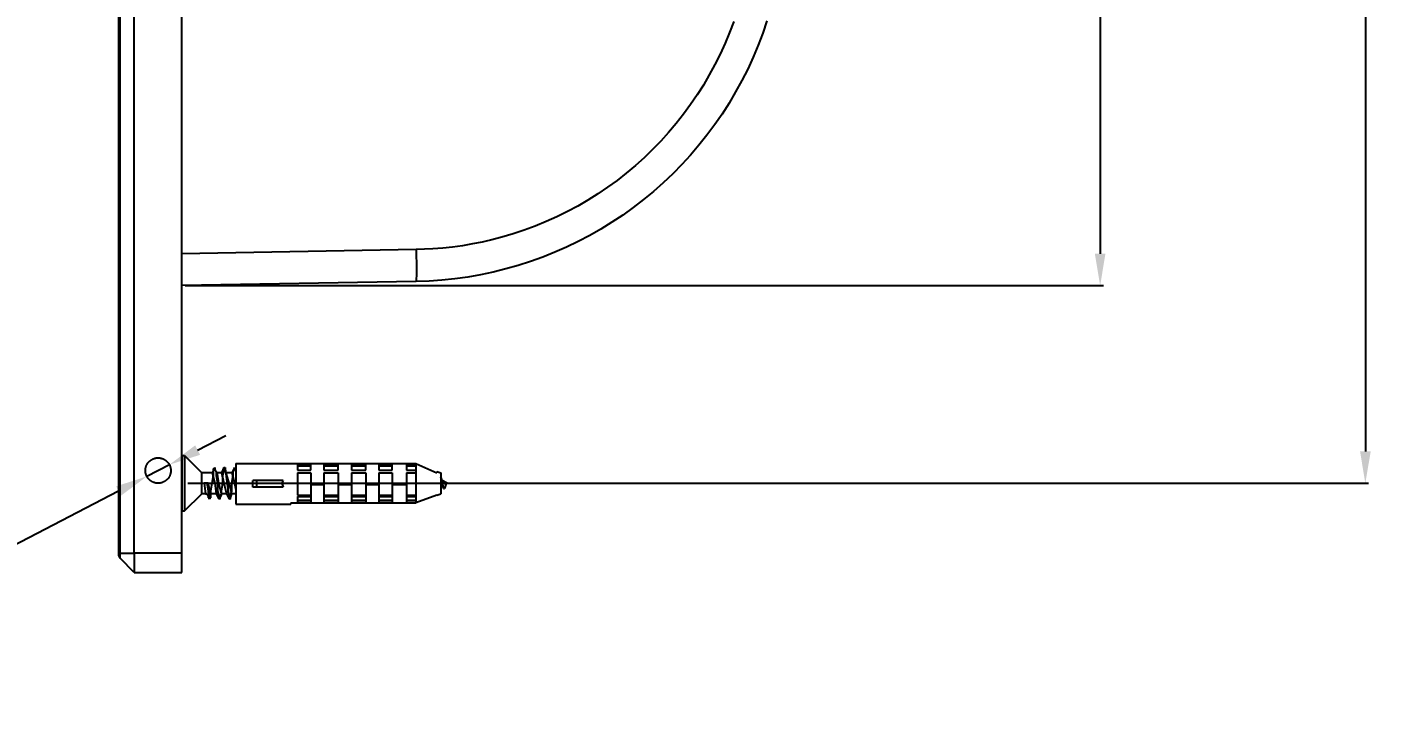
# Model space of a CAD drawing. Header units: millimetres. Extents: x 3033 to 5751, y 230 to 1450.
# Drawn here: x 3729.8 to 3941.6, y 506 to 614 of the extents above; entities that cross this region are included whole.
import ezdxf

# ---------------------------------------------------------------- set-up
doc = ezdxf.new("R2010")
doc.units = ezdxf.units.MM
doc.header["$MEASUREMENT"] = 0
for name, color, linetype in [('_______1', 160, 'Continuous'), ('Default', 7, 'Continuous'), ('LAYER 10', 2, 'Continuous')]:
    doc.layers.add(name, color=color, linetype=linetype)
doc.styles.add('Arial', font='arial.ttf')
doc.dimstyles.new('Dimension Style 01', dxfattribs={"dimtxt": 10, "dimasz": 5, "dimexe": 0.5, "dimexo": 0.5, "dimgap": 0.09, "dimtad": 1, "dimtoh": 1, "dimdec": 1, "dimzin": 1, "dimdsep": 46, "dimtxsty": 'Arial', "dimcen": 0.5, "dimadec": 1, "dimazin": 0, "dimtfac": 1, "dimtdec": 4, "dimtix": 1, "dimtmove": 0, "dimatfit": 3, "dimfxl": 1, "dimtolj": 1, "dimtzin": 1, "dimarcsym": 0})

# ---------------------------------------------------------------- blocks, each defined once
blk = doc.blocks.new('*D1')
at = {"layer": 'Default', "color": 0, "lineweight": -2, "transparency": 16777216}
for p, q in [((3756.68, 547.47), (3761.12, 549.77)), ((3752.24, 545.17), (3748.69, 543.33)), ((3694.15, 515.1), (3744.25, 541.04)), ((3590.08, 515.1), (3694.15, 515.1))]:
    blk.add_line(p, q, dxfattribs=at)
at = {"layer": 'Default', "color": 0, "transparency": 16777216}
for points in [[(3756.3, 548.21), (3757.07, 546.73), (3752.24, 545.17)], [(3744.63, 540.3), (3743.87, 541.78), (3748.69, 543.33)]]:
    blk.add_solid(points, dxfattribs=at)
at = {"layer": 'Defpoints', "color": 0, "transparency": 16777216}
for p in [(3752.24, 545.17), (3748.69, 543.33)]:
    blk.add_point(p, dxfattribs=at)
at = {"layer": 'Default', "color": 0, "transparency": 16777216, "insert": (3659.43, 520.9), "char_height": 10, "attachment_point": 5, "style": 'Arial'}
blk.add_mtext('\\A1;렌지로 조임', dxfattribs=at)
blk = doc.blocks.new('AI9-BLK20')
at = {"layer": '_______1', "color": 255}
for p, q in [((-3.341915, 0.690656), (-3.275769, 0.690656)), ((-3.341915, 0.690656), (-3.341915, -0.698062)), ((-3.275769, 0.690656), (-2.845821, 0.260708)), ((-3.275769, 0.690656), (-3.275769, -0.698062)), ((-2.515781, 0.392999), (-2.581238, 0.260708)), ((-2.548854, 0.359926), (-2.515781, 0.392999)), ((-2.548854, 0.194562), (-2.548854, 0.359926)), ((-2.515781, 0.392999), (-2.515781, 0.359926)), ((-2.515781, 0.392999), (-2.515781, 0.326853)), ((-2.449635, 0.227635), (-2.515781, 0.359926)), ((-2.284271, 0.392999), (-2.350416, 0.260708)), ((-2.284271, 0.392999), (-2.251198, 0.359926)), ((-2.284271, 0.293781), (-2.284271, 0.392999)), ((-2.284271, 0.392999), (-2.251198, 0.392999)), ((-2.251198, 0.392999), (-2.251198, 0.293781)), ((-2.218125, 0.227635), (-2.251198, 0.359926)), ((-2.251198, 0.359926), (-2.151979, -0.400406)), ((-2.019687, 0.392999), (-2.085833, 0.260708)), ((-2.019687, 0.326853), (-2.019687, 0.392999)), ((-2.019687, 0.392999), (-1.986614, 0.359926)), ((-1.986614, 0.492218), (-0.598585, 0.492218)), ((-1.986614, 0.492218), (-1.986614, -0.532698)), ((-1.986614, 0.326853), (-1.986614, 0.359926)), ((-1.986614, 0.359926), (-1.986614, 0.293781)), ((-1.986614, 0.359926), (-1.986614, 0.326853)), ((-0.598585, 0.492218), (-0.433221, 0.492218)), ((-0.433221, 0.492218), (2.541275, 0.492218)), ((-0.433221, 0.492218), (-0.433221, 0.326853)), ((-0.102836, 0.459145), (-0.433221, 0.459145)), ((-0.102836, 0.426072), (-0.433221, 0.426072)), ((-0.102836, 0.326853), (-0.102836, 0.492218)), ((0.227893, 0.492218), (0.227893, 0.326853)), ((0.591006, 0.459145), (0.227893, 0.459145)), ((0.591006, 0.426072), (0.227893, 0.426072)), ((0.591006, 0.326853), (0.591006, 0.492218)), ((0.921735, 0.492218), (0.921735, 0.326853)), ((1.285193, 0.459145), (0.921735, 0.459145)), ((1.285193, 0.426072), (0.921735, 0.426072)), ((1.285193, 0.326853), (1.285193, 0.492218)), ((1.615922, 0.492218), (1.615922, 0.326853)), ((1.946651, 0.459145), (1.615922, 0.459145)), ((1.946651, 0.426072), (1.615922, 0.426072)), ((1.946651, 0.326853), (1.946651, 0.492218)), ((2.309764, 0.459145), (2.541275, 0.459145)), ((2.541275, 0.459145), (2.309764, 0.459145)), ((2.309764, 0.459145), (2.309764, 0.326853)), ((2.541275, 0.426072), (2.309764, 0.426072)), ((2.541275, 0.492218), (2.541275, -0.499625)), ((2.541275, 0.492218), (3.070097, 0.260708)), ((-2.581238, 0.260708), (-2.845821, 0.260708)), ((-2.845821, -0.268115), (-2.845821, 0.260708)), ((-2.581238, 0.260708), (-2.515781, -0.003876)), ((-2.581238, -0.003876), (-2.548854, 0.194562)), ((-2.515781, 0.326853), (-2.482708, 0.293781)), ((-2.482708, 0.293781), (-2.482708, 0.194562)), ((-2.350416, 0.260708), (-2.482708, 0.260708)), ((-2.482708, 0.194562), (-2.449635, -0.003876)), ((-2.416562, -0.003876), (-2.449635, 0.227635)), ((-2.350416, 0.260708), (-2.284271, -0.003876)), ((-2.317343, 0.194562), (-2.284271, 0.293781)), ((-2.317343, -0.003876), (-2.317343, 0.194562)), ((-2.251198, 0.293781), (-2.218125, 0.194562)), ((-2.085833, 0.260708), (-2.218125, 0.260708)), ((-2.151979, -0.003876), (-2.218125, 0.227635)), ((-2.218125, 0.194562), (-2.185052, -0.003876)), ((-2.085833, 0.260708), (-2.019687, -0.003876)), ((-2.085833, -0.003876), (-2.05276, 0.194562)), ((-2.05276, 0.293781), (-2.019687, 0.326853)), ((-2.05276, 0.194562), (-2.05276, 0.293781)), ((-0.797023, 0.06227), (-1.557011, 0.06227)), ((-1.557011, -0.10275), (-1.557011, 0.06227)), ((-1.457792, -0.10275), (-1.457792, 0.06227)), ((-0.797023, 0.06227), (-0.830096, -0.003876)), ((-0.433221, 0.326853), (-0.102836, 0.326853)), ((-0.433221, 0.260708), (-0.102836, 0.260708)), ((-0.433221, 0.260708), (-0.433221, -0.301187)), ((-0.102836, 0.260708), (-0.102836, -0.499625)), ((0.227893, 0.326853), (0.591006, 0.326853)), ((0.227893, 0.260708), (0.591006, 0.260708)), ((0.227893, 0.260708), (0.227893, -0.499625)), ((0.591006, 0.260708), (0.591006, -0.499625)), ((0.921735, 0.326853), (1.285193, 0.326853)), ((0.921735, 0.260708), (1.285193, 0.260708)), ((0.921735, 0.260708), (0.921735, -0.499625)), ((1.285193, 0.260708), (1.285193, -0.499625)), ((1.615922, 0.326853), (1.946651, 0.326853)), ((1.615922, 0.260708), (1.946651, 0.260708)), ((1.615922, 0.260708), (1.615922, -0.499625)), ((1.946651, 0.260708), (1.946651, -0.499625)), ((2.309764, 0.326853), (2.541275, 0.326853)), ((2.309764, 0.260708), (2.541275, 0.260708)), ((2.309764, 0.260708), (2.309764, -0.499625)), ((3.070097, 0.293781), (3.169316, 0.260708)), ((3.070097, 0.293781), (3.070097, 0.260708)), ((3.169316, 0.260708), (3.169316, -0.268115)), ((3.202389, 0.06227), (3.169316, 0.161489)), ((3.169316, 0.161489), (3.235461, -0.135823)), ((3.33468, -0.003876), (3.202389, 0.06227)), ((3.235461, 0.029197), (3.202389, 0.06227)), ((3.235461, 0.029197), (3.235461, -0.003876)), ((-3.275769, -0.698062), (-2.845821, -0.268115)), ((-2.713529, -0.268115), (-2.845821, -0.268115)), ((-2.680457, -0.003876), (-2.779675, -0.003876)), ((-2.779675, -0.003876), (-2.746602, -0.268115)), ((-2.746602, -0.268115), (-2.713529, -0.268115)), ((-2.713529, -0.003876), (-2.647384, -0.400406)), ((-2.713529, -0.003876), (-2.680457, -0.201969)), ((-2.713529, -0.268115), (-2.647384, -0.400406)), ((-2.614311, -0.268115), (-2.680457, -0.003876)), ((-2.680457, -0.201969), (-2.680457, -0.367333)), ((-2.647384, -0.367333), (-2.614311, -0.268115)), ((-2.614311, -0.201969), (-2.581238, -0.003876)), ((-2.614311, -0.367333), (-2.614311, -0.201969)), ((-2.482708, -0.268115), (-2.614311, -0.268115)), ((-2.515781, -0.003876), (-2.482708, -0.268115)), ((-2.482708, -0.268115), (-2.416562, -0.400406)), ((-2.449635, -0.003876), (-2.449635, -0.201969)), ((-2.449635, -0.201969), (-2.416562, -0.301187)), ((-2.350416, -0.268115), (-2.416562, -0.003876)), ((-2.416562, -0.301187), (-2.416562, -0.367333)), ((-2.383489, -0.367333), (-2.350416, -0.268115)), ((-2.383489, -0.367333), (-2.350416, -0.301187)), ((-2.350416, -0.201969), (-2.317343, -0.003876)), ((-2.350416, -0.301187), (-2.350416, -0.201969)), ((-2.218125, -0.268115), (-2.350416, -0.268115)), ((-2.284271, -0.003876), (-2.218125, -0.268115)), ((-2.218125, -0.268115), (-2.151979, -0.400406)), ((-2.185052, -0.003876), (-2.185052, -0.201969)), ((-2.185052, -0.201969), (-2.151979, -0.301187)), ((-2.085833, -0.268115), (-2.151979, -0.003876)), ((-2.151979, -0.301187), (-2.151979, -0.367333)), ((-2.118906, -0.301187), (-2.085833, -0.201969)), ((-2.118906, -0.367333), (-2.085833, -0.268115)), ((-2.118906, -0.367333), (-2.118906, -0.301187)), ((-2.085833, -0.201969), (-2.085833, -0.003876)), ((-1.986614, -0.268115), (-2.085833, -0.268115)), ((-2.019687, -0.003876), (-1.986614, -0.168896)), ((-0.797023, -0.10275), (-1.557011, -0.10275)), ((-0.830096, -0.003876), (-0.797023, -0.10275)), ((-0.433221, -0.301187), (-0.102836, -0.301187)), ((-0.433221, -0.33426), (-0.102836, -0.33426)), ((-0.433221, -0.33426), (-0.433221, -0.499625)), ((-0.102836, -0.036604), (0.227893, -0.036604)), ((0.227893, -0.301187), (0.591006, -0.301187)), ((0.227893, -0.33426), (0.591006, -0.33426)), ((0.591006, -0.036604), (0.921735, -0.036604)), ((0.921735, -0.301187), (1.285193, -0.301187)), ((0.921735, -0.33426), (1.285193, -0.33426)), ((1.285193, -0.036604), (1.615922, -0.036604)), ((1.615922, -0.301187), (1.946651, -0.301187)), ((1.615922, -0.33426), (1.946651, -0.33426)), ((1.946651, -0.036604), (2.309764, -0.036604)), ((2.309764, -0.301187), (2.541275, -0.301187)), ((2.309764, -0.33426), (2.541275, -0.33426)), ((3.070097, -0.301187), (2.541275, -0.499625)), ((3.070097, -0.301187), (3.169316, -0.268115)), ((3.169316, -0.003876), (3.169316, -0.036604)), ((3.169316, -0.036604), (3.202389, -0.069677)), ((3.169316, -0.10275), (3.202389, -0.069677)), ((3.202389, -0.069677), (3.235461, -0.135823)), ((3.301607, -0.036604), (3.235461, -0.003876)), ((3.235461, -0.135823), (3.268534, -0.135823)), ((3.301607, -0.036604), (3.268534, -0.135823)), ((3.301607, -0.036604), (3.33468, -0.003876)), ((-2.680457, -0.367333), (-2.647384, -0.367333)), ((-2.647384, -0.400406), (-2.647384, -0.367333)), ((-2.647384, -0.367333), (-2.647384, -0.400406)), ((-2.647384, -0.400406), (-2.647384, -0.367333)), ((-2.647384, -0.367333), (-2.614311, -0.367333)), ((-2.416562, -0.367333), (-2.383489, -0.400406)), ((-2.383489, -0.400406), (-2.383489, -0.367333)), ((-2.151979, -0.400406), (-2.118906, -0.367333)), ((-2.151979, -0.367333), (-2.118906, -0.400406)), ((-2.118906, -0.400406), (-2.118906, -0.367333)), ((-1.986614, -0.532698), (-0.598585, -0.532698)), ((-0.598585, -0.499625), (-0.433221, -0.499625)), ((-0.598585, -0.499625), (-0.598585, -0.532698)), ((-0.102836, -0.433479), (-0.433221, -0.433479)), ((-0.102836, -0.499625), (-0.433221, -0.499625)), ((-0.433221, -0.499625), (-0.102836, -0.499625)), ((-0.102836, -0.499625), (0.227893, -0.499625)), ((-0.102836, -0.499625), (0.227893, -0.499625)), ((0.591006, -0.433479), (0.227893, -0.433479)), ((0.591006, -0.499625), (0.227893, -0.499625)), ((0.227893, -0.499625), (0.591006, -0.499625)), ((0.591006, -0.499625), (0.921735, -0.499625)), ((0.591006, -0.499625), (0.921735, -0.499625)), ((1.285193, -0.433479), (0.921735, -0.433479)), ((1.285193, -0.499625), (0.921735, -0.499625)), ((0.921735, -0.499625), (1.285193, -0.499625)), ((1.285193, -0.499625), (1.615922, -0.499625)), ((1.285193, -0.499625), (1.615922, -0.499625)), ((1.946651, -0.433479), (1.615922, -0.433479)), ((1.946651, -0.499625), (1.615922, -0.499625)), ((1.615922, -0.499625), (1.946651, -0.499625)), ((1.946651, -0.499625), (2.309764, -0.499625)), ((1.946651, -0.499625), (2.309764, -0.499625)), ((2.541275, -0.433479), (2.309764, -0.433479)), ((2.541275, -0.499625), (2.309764, -0.499625)), ((2.309764, -0.499625), (2.541275, -0.499625)), ((-3.341915, -0.698062), (-3.275769, -0.698062))]:
    blk.add_line(p, q, dxfattribs=at)
blk = doc.blocks.new('*D5')
at = {"layer": 'Default', "color": 0, "lineweight": -2, "transparency": 16777216}
for p, q in [((3754.72, 760.36), (3899.08, 760.36)), ((3898.58, 755.36), (3898.58, 578.33)), ((3754.72, 573.33), (3899.08, 573.33))]:
    blk.add_line(p, q, dxfattribs=at)
at = {"layer": 'Default', "color": 0, "transparency": 16777216}
for points in [[(3899.41, 755.36), (3897.74, 755.36), (3898.58, 760.36)], [(3897.74, 578.33), (3899.41, 578.33), (3898.58, 573.33)]]:
    blk.add_solid(points, dxfattribs=at)
at = {"layer": 'Defpoints', "color": 0, "transparency": 16777216}
for p in [(3754.22, 760.36), (3754.22, 573.33), (3898.58, 573.33)]:
    blk.add_point(p, dxfattribs=at)
at = {"layer": 'Default', "color": 0, "transparency": 16777216, "insert": (3893.38, 666.84), "char_height": 10, "attachment_point": 5, "rotation": 90, "style": 'Arial'}
blk.add_mtext('\\A1;187.0', dxfattribs=at)
blk = doc.blocks.new('*D9')
at = {"layer": 'Default', "color": 0, "lineweight": -2, "transparency": 16777216}
for p, q in [((3755.13, 784.25), (3940.77, 784.25)), ((3940.27, 779.25), (3940.27, 547.25)), ((3755.13, 542.25), (3940.77, 542.25))]:
    blk.add_line(p, q, dxfattribs=at)
at = {"layer": 'Default', "color": 0, "transparency": 16777216}
for points in [[(3941.11, 779.25), (3939.44, 779.25), (3940.27, 784.25)], [(3939.44, 547.25), (3941.11, 547.25), (3940.27, 542.25)]]:
    blk.add_solid(points, dxfattribs=at)
at = {"layer": 'Defpoints', "color": 0, "transparency": 16777216}
for p in [(3754.63, 784.25), (3754.63, 542.25), (3940.27, 542.25)]:
    blk.add_point(p, dxfattribs=at)
at = {"layer": 'Default', "color": 0, "transparency": 16777216, "insert": (3935.08, 663.25), "char_height": 10, "attachment_point": 5, "rotation": 90, "style": 'Arial'}
blk.add_mtext('\\A1;242.0', dxfattribs=at)

msp = doc.modelspace()

# ---------------------------------------------------------------- linework, layer by layer
at = {"layer": 'LAYER 10'}
for p, q in [((3744.22, 795.25), (3744.22, 531.25)), ((3744.51, 531.25), (3744.51, 795.25)), ((3746.72, 531.25), (3746.72, 795.25)), ((3754.22, 531.25), (3754.22, 795.25)), ((3840.96, 614.84), (3840.31, 613.11)), ((3846.18, 614.92), (3845.52, 613)), ((3840.31, 613.11), (3839.6, 611.4)), ((3845.52, 613), (3844.8, 611.09)), ((3839.6, 611.4), (3838.83, 609.72)), ((3844.8, 611.09), (3844.01, 609.21)), ((3838.01, 608.06), (3837.13, 606.44)), ((3838.83, 609.72), (3838.01, 608.06)), ((3844.01, 609.21), (3843.16, 607.36)), ((3837.13, 606.44), (3836.19, 604.84)), ((3843.16, 607.36), (3842.25, 605.54)), ((3836.19, 604.84), (3835.2, 603.28)), ((3841.27, 603.76), (3840.23, 602.01)), ((3842.25, 605.54), (3841.27, 603.76)), ((3834.16, 601.76), (3833.07, 600.27)), ((3835.2, 603.28), (3834.16, 601.76)), ((3840.23, 602.01), (3839.13, 600.29)), ((3833.07, 600.27), (3831.92, 598.81)), ((3839.13, 600.29), (3837.98, 598.62)), ((3830.73, 597.4), (3829.49, 596.03)), ((3831.92, 598.81), (3830.73, 597.4)), ((3837.98, 598.62), (3836.76, 596.98)), ((3829.49, 596.03), (3828.2, 594.71)), ((3835.49, 595.39), (3834.17, 593.84)), ((3836.76, 596.98), (3835.49, 595.39)), ((3826.87, 593.42), (3825.5, 592.19)), ((3828.2, 594.71), (3826.87, 593.42)), ((3834.17, 593.84), (3832.79, 592.34)), ((3824.08, 591), (3822.63, 589.86)), ((3825.5, 592.19), (3824.08, 591)), ((3832.79, 592.34), (3831.37, 590.89)), ((3822.63, 589.86), (3821.13, 588.77)), ((3829.89, 589.48), (3828.36, 588.13)), ((3831.37, 590.89), (3829.89, 589.48)), ((3818.04, 586.75), (3816.44, 585.82)), ((3819.6, 587.74), (3818.04, 586.75)), ((3821.13, 588.77), (3819.6, 587.74)), ((3826.79, 586.84), (3825.18, 585.59)), ((3828.36, 588.13), (3826.79, 586.84)), ((3814.81, 584.95), (3813.15, 584.13)), ((3816.44, 585.82), (3814.81, 584.95)), ((3825.18, 585.59), (3823.53, 584.41)), ((3809.76, 582.67), (3808.03, 582.03)), ((3811.47, 583.37), (3809.76, 582.67)), ((3813.15, 584.13), (3811.47, 583.37)), ((3821.83, 583.28), (3820.1, 582.21)), ((3823.53, 584.41), (3821.83, 583.28)), ((3802.71, 580.46), (3802.07, 580.31)), ((3804.5, 580.92), (3802.71, 580.46)), ((3802.71, 580.46), (3802.71, 580.46)), ((3806.27, 581.44), (3804.5, 580.92)), ((3808.03, 582.03), (3806.27, 581.44)), ((3818.33, 581.2), (3816.52, 580.26)), ((3820.1, 582.21), (3818.33, 581.2)), ((3791.03, 578.97), (3754.22, 578.33)), ((3793.65, 579.08), (3791.03, 578.97)), ((3791.03, 578.97), (3791.03, 578.96)), ((3791.03, 578.96), (3791.07, 575.89)), ((3795.22, 579.2), (3793.65, 579.08)), ((3793.65, 579.08), (3793.65, 579.08)), ((3796.78, 579.38), (3795.22, 579.2)), ((3798.34, 579.59), (3796.78, 579.38)), ((3799.89, 579.86), (3798.34, 579.59)), ((3801.43, 580.16), (3799.89, 579.86)), ((3802.07, 580.31), (3801.43, 580.16)), ((3801.43, 580.16), (3801.43, 580.16)), ((3802.07, 580.31), (3802.07, 580.31)), ((3812.82, 578.55), (3810.93, 577.8)), ((3814.69, 579.37), (3812.82, 578.55)), ((3816.52, 580.26), (3814.69, 579.37)), ((3807.08, 576.49), (3805.12, 575.93)), ((3809.02, 577.11), (3807.08, 576.49)), ((3810.93, 577.8), (3809.02, 577.11)), ((3791.03, 573.97), (3754.22, 573.33)), ((3791.05, 574.2), (3791.03, 573.97)), ((3793.07, 574.04), (3791.03, 573.97)), ((3791.06, 574.37), (3791.05, 574.2)), ((3791.07, 574.92), (3791.06, 574.37)), ((3791.07, 575.89), (3791.07, 575.39)), ((3791.07, 575.39), (3791.07, 574.92)), ((3795.1, 574.18), (3793.07, 574.04)), ((3797.13, 574.39), (3795.1, 574.18)), ((3799.14, 574.67), (3797.13, 574.39)), ((3801.15, 575.02), (3799.14, 574.67)), ((3803.14, 575.44), (3801.15, 575.02)), ((3805.12, 575.93), (3803.14, 575.44)), ((3748.47, 544.36), (3748.48, 544.43)), ((3748.47, 544.29), (3748.47, 544.36)), ((3748.48, 544.5), (3748.49, 544.56)), ((3748.48, 544.43), (3748.48, 544.5)), ((3748.49, 544.56), (3748.5, 544.63)), ((3748.5, 544.63), (3748.52, 544.7)), ((3748.52, 544.7), (3748.54, 544.77)), ((3748.54, 544.77), (3748.55, 544.84)), ((3748.55, 544.84), (3748.58, 544.9)), ((3748.58, 544.9), (3748.6, 544.97)), ((3748.6, 544.97), (3748.63, 545.03)), ((3748.63, 545.03), (3748.65, 545.09)), ((3748.65, 545.09), (3748.68, 545.16)), ((3748.68, 545.16), (3748.72, 545.22)), ((3748.72, 545.22), (3748.75, 545.28)), ((3748.75, 545.28), (3748.79, 545.34)), ((3748.79, 545.34), (3748.83, 545.4)), ((3748.83, 545.4), (3748.87, 545.45)), ((3748.87, 545.45), (3748.91, 545.51)), ((3748.91, 545.51), (3748.95, 545.56)), ((3748.95, 545.56), (3749, 545.61)), ((3749, 545.61), (3749.05, 545.66)), ((3749.05, 545.66), (3749.1, 545.71)), ((3749.1, 545.71), (3749.15, 545.76)), ((3749.15, 545.76), (3749.2, 545.8)), ((3749.2, 545.8), (3749.26, 545.84)), ((3749.26, 545.84), (3749.31, 545.89)), ((3749.31, 545.89), (3749.37, 545.92)), ((3749.37, 545.92), (3749.43, 545.96)), ((3749.43, 545.96), (3749.49, 546)), ((3749.49, 546), (3749.55, 546.03)), ((3749.55, 546.03), (3749.61, 546.06)), ((3749.61, 546.06), (3749.67, 546.09)), ((3749.67, 546.09), (3749.74, 546.12)), ((3749.74, 546.12), (3749.8, 546.14)), ((3749.8, 546.14), (3749.87, 546.16)), ((3749.87, 546.16), (3749.94, 546.18)), ((3749.94, 546.18), (3750, 546.2)), ((3750, 546.2), (3750.07, 546.21)), ((3750.07, 546.21), (3750.14, 546.23)), ((3750.14, 546.23), (3750.21, 546.24)), ((3750.21, 546.24), (3750.28, 546.24)), ((3750.28, 546.24), (3750.35, 546.25)), ((3750.35, 546.25), (3750.42, 546.25)), ((3750.42, 546.25), (3750.49, 546.25)), ((3750.49, 546.25), (3750.55, 546.25)), ((3750.55, 546.25), (3750.62, 546.25)), ((3750.62, 546.25), (3750.69, 546.24)), ((3750.69, 546.24), (3750.76, 546.23)), ((3750.76, 546.23), (3750.83, 546.22)), ((3750.83, 546.22), (3750.9, 546.21)), ((3750.9, 546.21), (3750.97, 546.19)), ((3750.97, 546.19), (3751.03, 546.17)), ((3751.03, 546.17), (3751.1, 546.15)), ((3751.1, 546.15), (3751.16, 546.13)), ((3751.16, 546.13), (3751.23, 546.1)), ((3751.23, 546.1), (3751.29, 546.08)), ((3751.29, 546.08), (3751.36, 546.05)), ((3751.36, 546.05), (3751.42, 546.01)), ((3751.42, 546.01), (3751.48, 545.98)), ((3751.48, 545.98), (3751.54, 545.94)), ((3751.54, 545.94), (3751.6, 545.91)), ((3751.6, 545.91), (3751.65, 545.87)), ((3751.65, 545.87), (3751.71, 545.82)), ((3751.71, 545.82), (3751.76, 545.78)), ((3751.76, 545.78), (3751.81, 545.73)), ((3751.81, 545.73), (3751.86, 545.69)), ((3751.86, 545.69), (3751.91, 545.64)), ((3751.91, 545.64), (3751.96, 545.59)), ((3751.96, 545.59), (3752.01, 545.53)), ((3752.01, 545.53), (3752.05, 545.48)), ((3752.05, 545.48), (3752.09, 545.42)), ((3752.09, 545.42), (3752.13, 545.37)), ((3752.13, 545.37), (3752.17, 545.31)), ((3752.17, 545.31), (3752.2, 545.25)), ((3752.2, 545.25), (3752.24, 545.19)), ((3752.24, 545.19), (3752.27, 545.13)), ((3752.27, 545.13), (3752.3, 545.06)), ((3752.3, 545.06), (3752.32, 545)), ((3752.32, 545), (3752.35, 544.93)), ((3752.35, 544.93), (3752.37, 544.87)), ((3752.37, 544.87), (3752.39, 544.8)), ((3752.39, 544.8), (3752.41, 544.73)), ((3752.41, 544.73), (3752.42, 544.67)), ((3752.42, 544.67), (3752.44, 544.6)), ((3752.44, 544.6), (3752.45, 544.53)), ((3752.45, 544.53), (3752.46, 544.46)), ((3752.46, 544.46), (3752.46, 544.39)), ((3752.46, 544.39), (3752.47, 544.32)), ((3752.47, 544.32), (3752.47, 544.25)), ((3748.47, 544.22), (3748.47, 544.29)), ((3748.47, 544.15), (3748.47, 544.22)), ((3748.48, 544.08), (3748.47, 544.15)), ((3748.48, 544.01), (3748.48, 544.08)), ((3748.49, 543.94), (3748.48, 544.01)), ((3748.5, 543.87), (3748.49, 543.94)), ((3748.52, 543.81), (3748.5, 543.87)), ((3748.54, 543.74), (3748.52, 543.81)), ((3748.55, 543.67), (3748.54, 543.74)), ((3748.58, 543.61), (3748.55, 543.67)), ((3748.6, 543.54), (3748.58, 543.61)), ((3748.63, 543.48), (3748.6, 543.54)), ((3748.65, 543.41), (3748.63, 543.48)), ((3748.68, 543.35), (3748.65, 543.41)), ((3748.72, 543.29), (3748.68, 543.35)), ((3748.75, 543.23), (3748.72, 543.29)), ((3748.79, 543.17), (3748.75, 543.23)), ((3748.83, 543.11), (3748.79, 543.17)), ((3748.87, 543.06), (3748.83, 543.11)), ((3748.91, 543), (3748.87, 543.06)), ((3748.95, 542.95), (3748.91, 543)), ((3749, 542.9), (3748.95, 542.95)), ((3749.05, 542.85), (3749, 542.9)), ((3749.1, 542.8), (3749.05, 542.85)), ((3749.15, 542.75), (3749.1, 542.8)), ((3749.2, 542.71), (3749.15, 542.75)), ((3749.26, 542.66), (3749.2, 542.71)), ((3749.31, 542.62), (3749.26, 542.66)), ((3749.37, 542.58), (3749.31, 542.62)), ((3749.43, 542.55), (3749.37, 542.58)), ((3749.49, 542.51), (3749.43, 542.55)), ((3749.55, 542.48), (3749.49, 542.51)), ((3749.61, 542.45), (3749.55, 542.48)), ((3749.67, 542.42), (3749.61, 542.45)), ((3749.74, 542.39), (3749.67, 542.42)), ((3749.8, 542.37), (3749.74, 542.39)), ((3749.87, 542.35), (3749.8, 542.37)), ((3749.94, 542.33), (3749.87, 542.35)), ((3750, 542.31), (3749.94, 542.33)), ((3750.07, 542.29), (3750, 542.31)), ((3750.14, 542.28), (3750.07, 542.29)), ((3750.21, 542.27), (3750.14, 542.28)), ((3750.28, 542.26), (3750.21, 542.27)), ((3750.35, 542.26), (3750.28, 542.26)), ((3750.42, 542.25), (3750.35, 542.26)), ((3750.49, 542.25), (3750.42, 542.25)), ((3750.55, 542.26), (3750.49, 542.25)), ((3750.62, 542.26), (3750.55, 542.26)), ((3750.69, 542.27), (3750.62, 542.26)), ((3750.76, 542.28), (3750.69, 542.27)), ((3750.83, 542.29), (3750.76, 542.28)), ((3750.9, 542.3), (3750.83, 542.29)), ((3750.97, 542.32), (3750.9, 542.3)), ((3751.03, 542.34), (3750.97, 542.32)), ((3751.1, 542.36), (3751.03, 542.34)), ((3751.16, 542.38), (3751.1, 542.36)), ((3751.23, 542.4), (3751.16, 542.38)), ((3751.29, 542.43), (3751.23, 542.4)), ((3751.36, 542.46), (3751.29, 542.43)), ((3751.42, 542.49), (3751.36, 542.46)), ((3751.48, 542.53), (3751.42, 542.49)), ((3751.54, 542.56), (3751.48, 542.53)), ((3751.6, 542.6), (3751.54, 542.56)), ((3751.65, 542.64), (3751.6, 542.6)), ((3751.71, 542.68), (3751.65, 542.64)), ((3751.76, 542.73), (3751.71, 542.68)), ((3751.81, 542.77), (3751.76, 542.73)), ((3751.86, 542.82), (3751.81, 542.77)), ((3751.91, 542.87), (3751.86, 542.82)), ((3751.96, 542.92), (3751.91, 542.87)), ((3752.01, 542.97), (3751.96, 542.92)), ((3752.05, 543.03), (3752.01, 542.97)), ((3752.09, 543.08), (3752.05, 543.03)), ((3752.13, 543.14), (3752.09, 543.08)), ((3752.17, 543.2), (3752.13, 543.14)), ((3752.2, 543.26), (3752.17, 543.2)), ((3752.24, 543.32), (3752.2, 543.26)), ((3752.27, 543.38), (3752.24, 543.32)), ((3752.3, 543.44), (3752.27, 543.38)), ((3752.32, 543.51), (3752.3, 543.44)), ((3752.35, 543.57), (3752.32, 543.51)), ((3752.37, 543.64), (3752.35, 543.57)), ((3752.39, 543.71), (3752.37, 543.64)), ((3752.41, 543.77), (3752.39, 543.71)), ((3752.42, 543.84), (3752.41, 543.77)), ((3752.44, 543.91), (3752.42, 543.84)), ((3752.45, 543.98), (3752.44, 543.91)), ((3752.46, 544.05), (3752.45, 543.98)), ((3752.47, 544.18), (3752.46, 544.11)), ((3752.46, 544.11), (3752.46, 544.05)), ((3752.47, 544.25), (3752.47, 544.18)), ((3744.22, 531.25), (3744.51, 531.25)), ((3744.22, 531.25), (3744.22, 531.17)), ((3744.22, 531.17), (3744.22, 531.13)), ((3744.22, 531.13), (3744.22, 531.1)), ((3744.22, 531.1), (3744.22, 531.07)), ((3744.22, 531.07), (3744.23, 531.03)), ((3744.23, 531.03), (3744.23, 531)), ((3744.23, 531), (3744.24, 530.96)), ((3744.24, 530.96), (3744.25, 530.93)), ((3744.25, 530.93), (3744.26, 530.9)), ((3744.26, 530.9), (3744.26, 530.87)), ((3744.26, 530.87), (3744.28, 530.83)), ((3744.28, 530.83), (3744.29, 530.8)), ((3744.29, 530.8), (3744.3, 530.77)), ((3744.3, 530.77), (3744.31, 530.74)), ((3744.31, 530.74), (3744.33, 530.71)), ((3744.33, 530.71), (3744.35, 530.68)), ((3744.35, 530.68), (3744.36, 530.65)), ((3744.36, 530.65), (3744.38, 530.62)), ((3744.38, 530.62), (3744.4, 530.59)), ((3744.4, 530.59), (3744.42, 530.56)), ((3744.42, 530.56), (3744.44, 530.54)), ((3744.44, 530.54), (3744.46, 530.51)), ((3744.46, 530.51), (3744.49, 530.49)), ((3744.49, 530.49), (3744.51, 530.46)), ((3744.51, 530.46), (3744.51, 531.25)), ((3744.51, 531.25), (3746.72, 531.25)), ((3746.72, 528.25), (3744.51, 530.46)), ((3746.72, 531.25), (3746.72, 528.25)), ((3754.22, 531.25), (3746.72, 531.25)), ((3754.22, 528.25), (3754.22, 531.25)), ((3746.72, 528.25), (3754.22, 528.25))]:
    msp.add_line(p, q, dxfattribs=at)

# ---------------------------------------------------------------- block references
at = {"layer": '_______1', "color": 255, "xscale": 6.247841558568325, "yscale": 6.247841558568325, "zscale": 6.247841558568325}
msp.add_blockref('AI9-BLK20', (3775.1, 542.28), dxfattribs=at)

# ---------------------------------------------------------------- dimensions: what is measured, and where the dimension line sits
at = {"layer": 'Default'}
for base, p1, p2, picture, middle in [((3940.27, 542.25), (3754.63, 784.25), (3754.63, 542.25), '*D9', (3935.08, 663.25)), ((3898.58, 573.33), (3754.22, 760.36), (3754.22, 573.33), '*D5', (3893.38, 666.84))]:
    dim = msp.add_linear_dim(base=base, p1=p1, p2=p2, angle=90, dimstyle='Dimension Style 01', override={"dimtmove": 1}, dxfattribs=at)
    dim.commit()
    dim.dimension.update_dxf_attribs({"geometry": picture, "text_midpoint": middle})
dim = msp.add_diameter_dim_2p(p1=(3752.24, 545.17), p2=(3748.69, 543.33), text='렌지로 조임', dimstyle='Dimension Style 01', override={"dimtmove": 1}, dxfattribs=at)
dim.commit()
dim.dimension.update_dxf_attribs({"geometry": '*D1', "text_midpoint": (3659.43, 515.1), "dimtype": 163})

doc.saveas('drawing.dxf')
